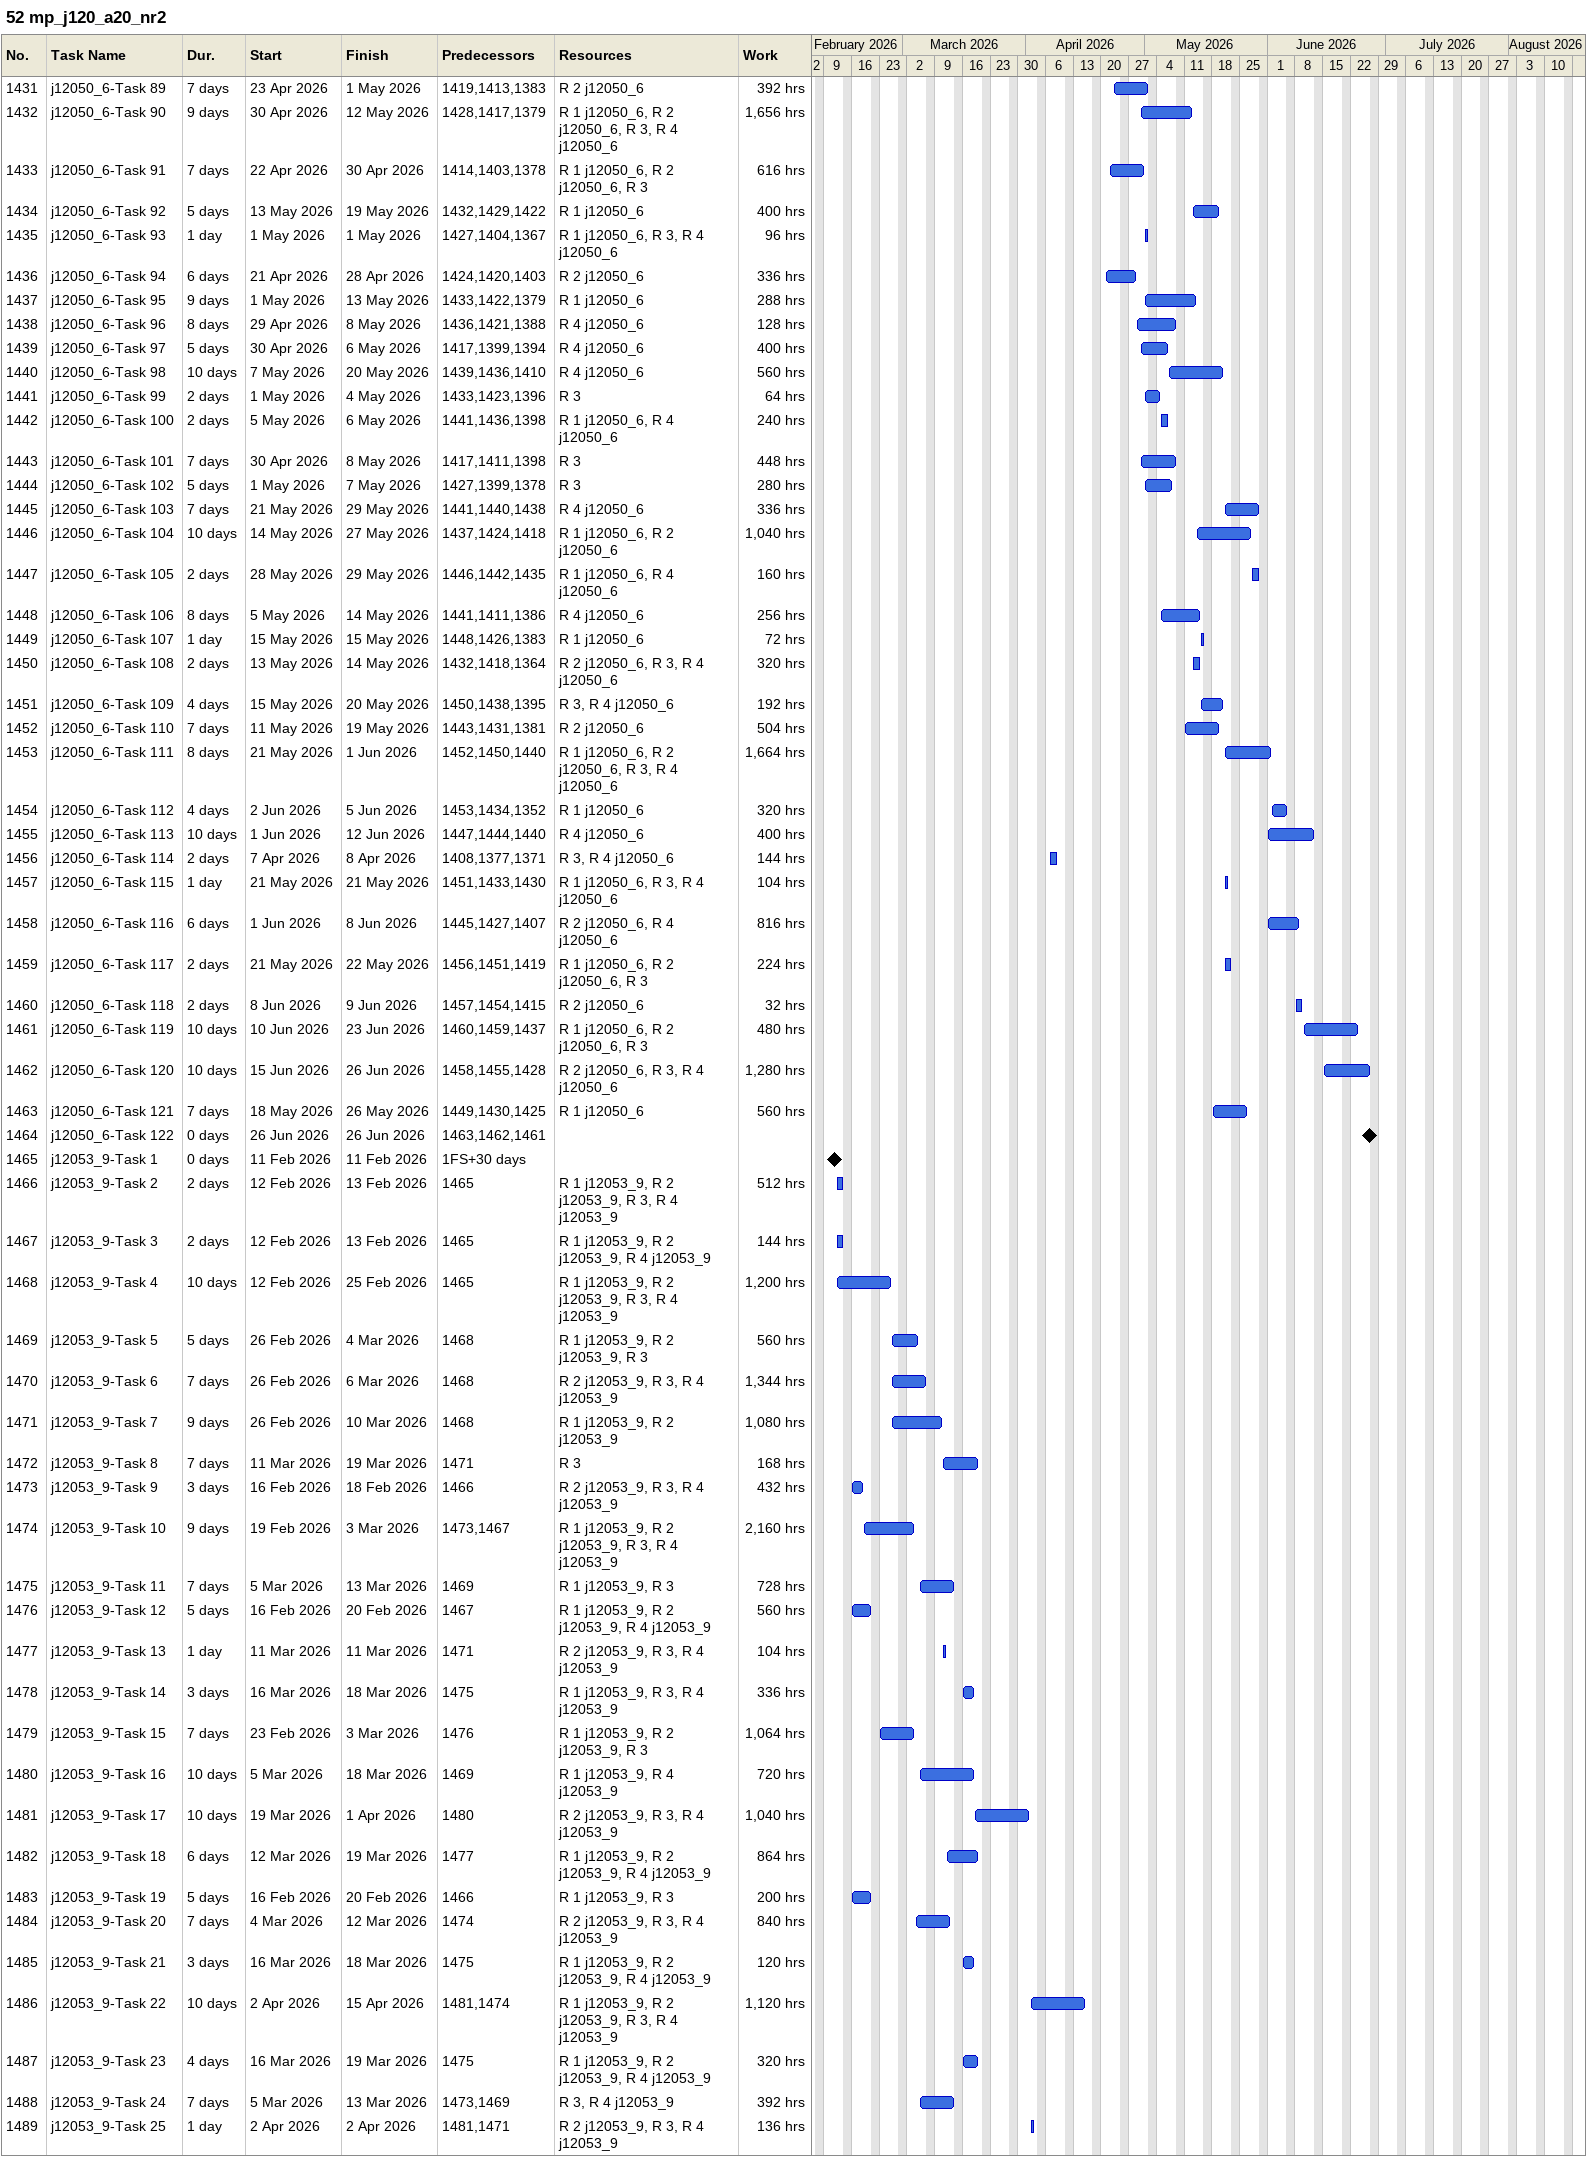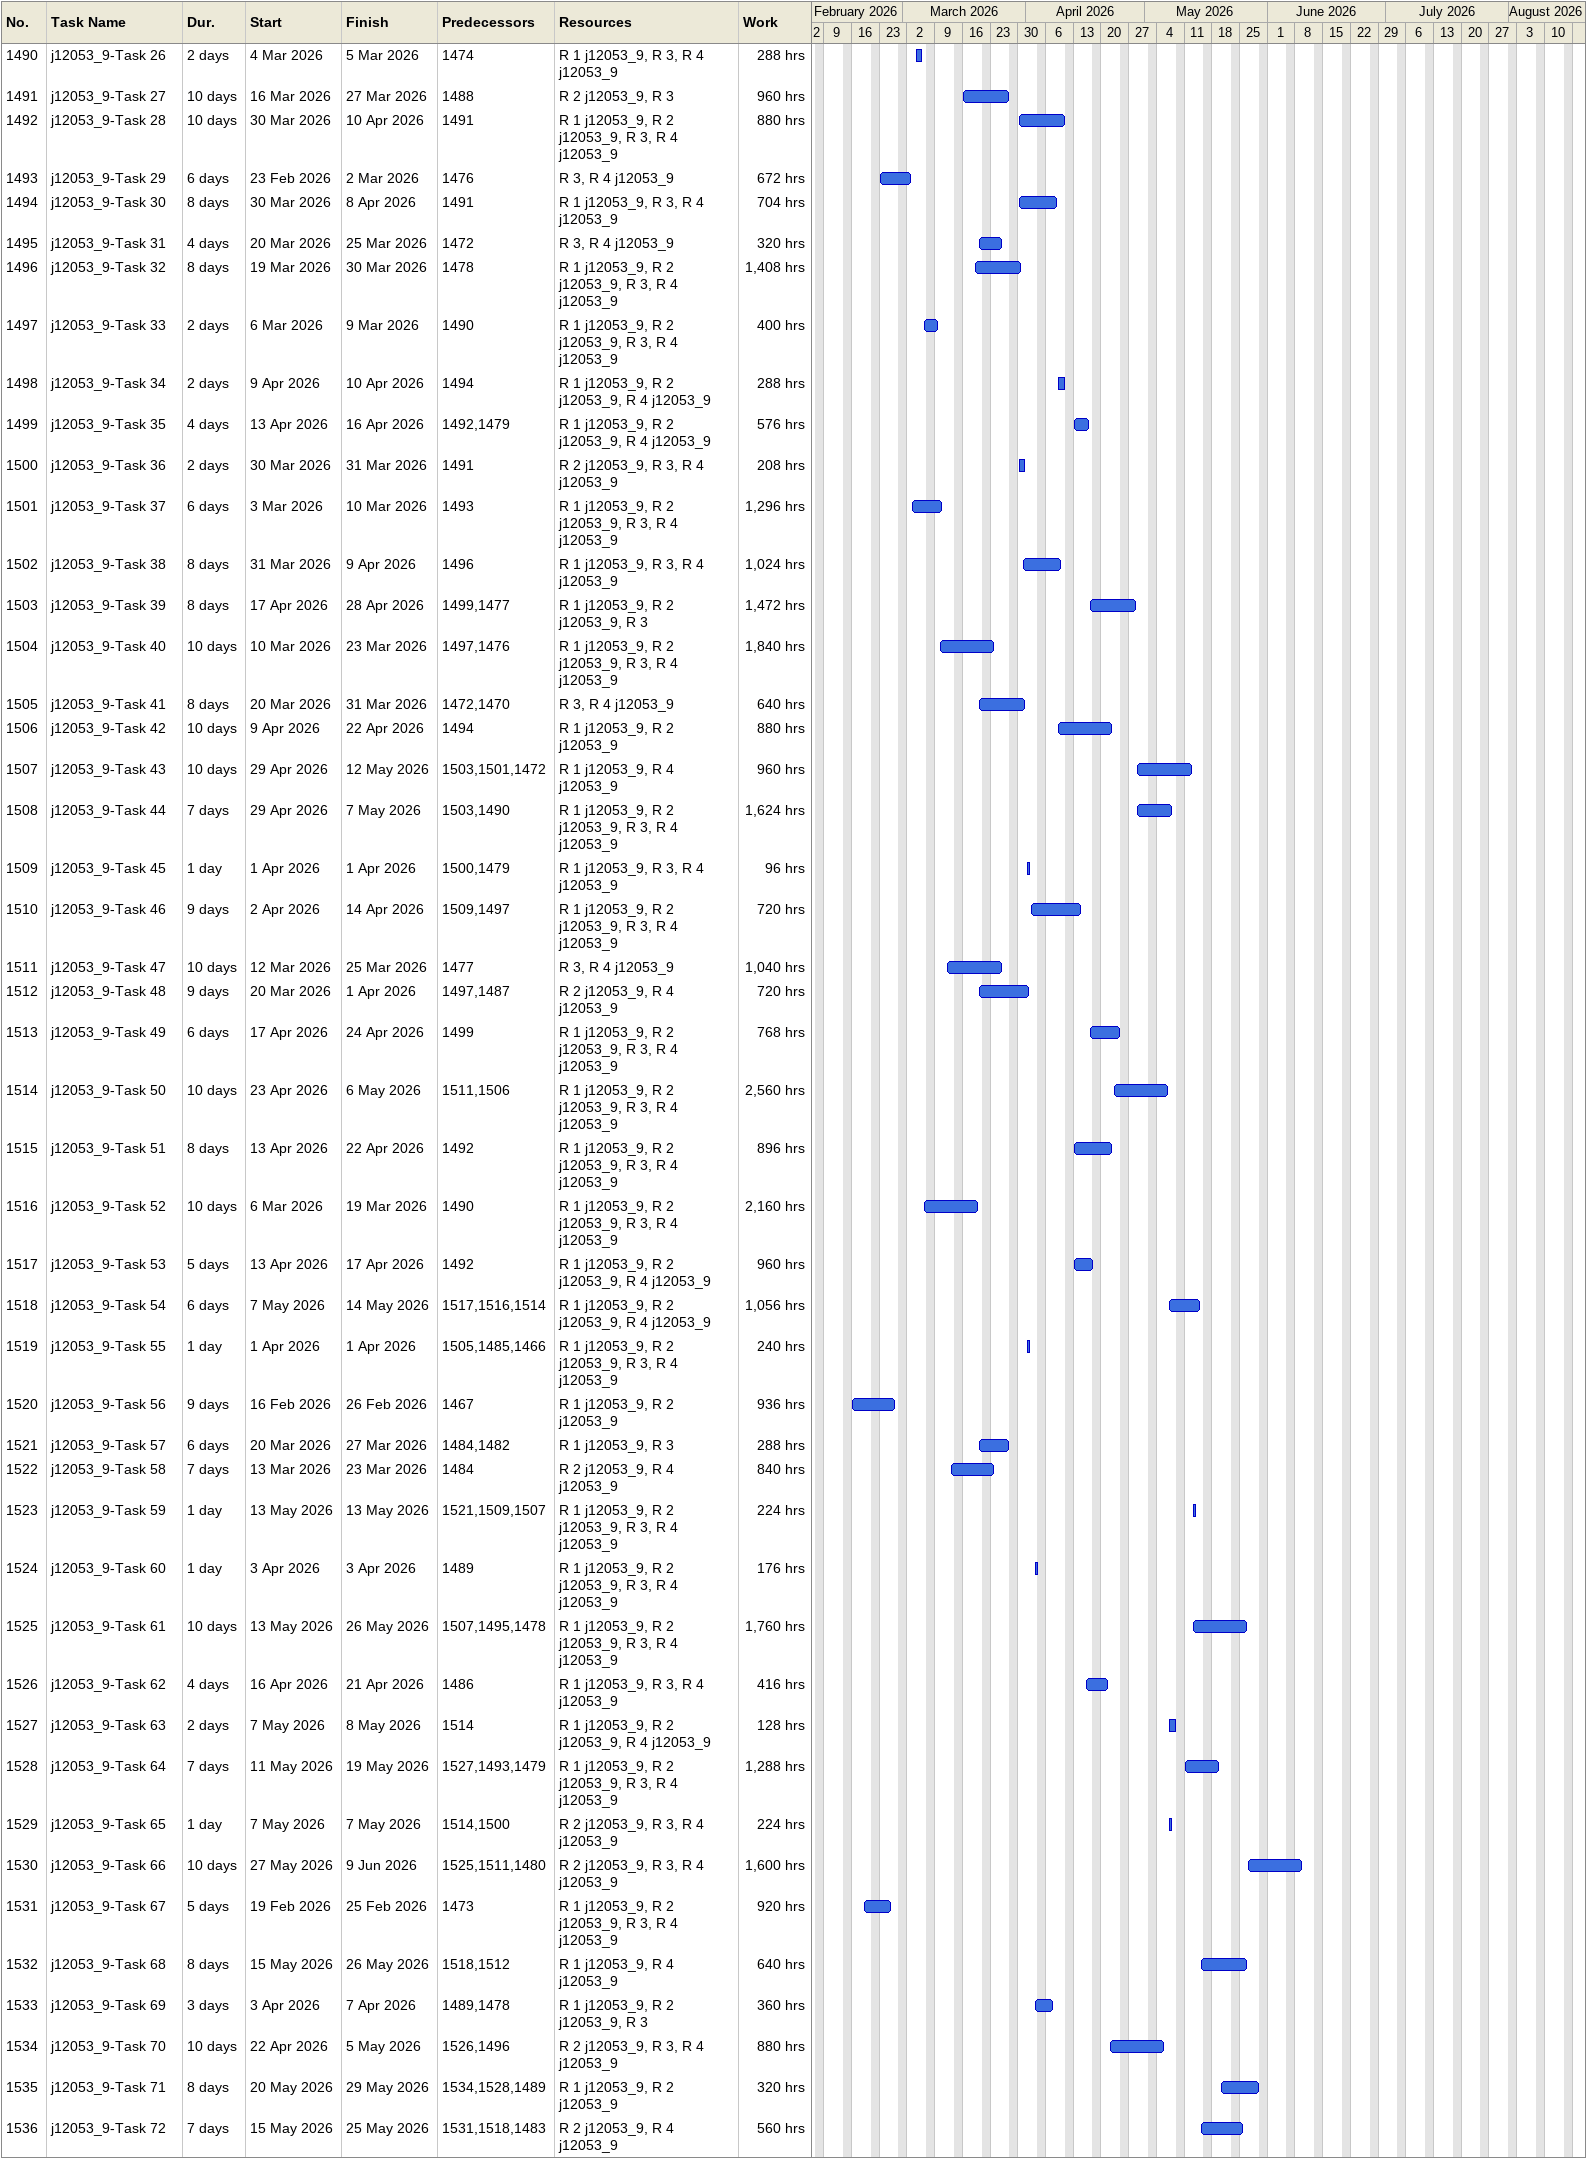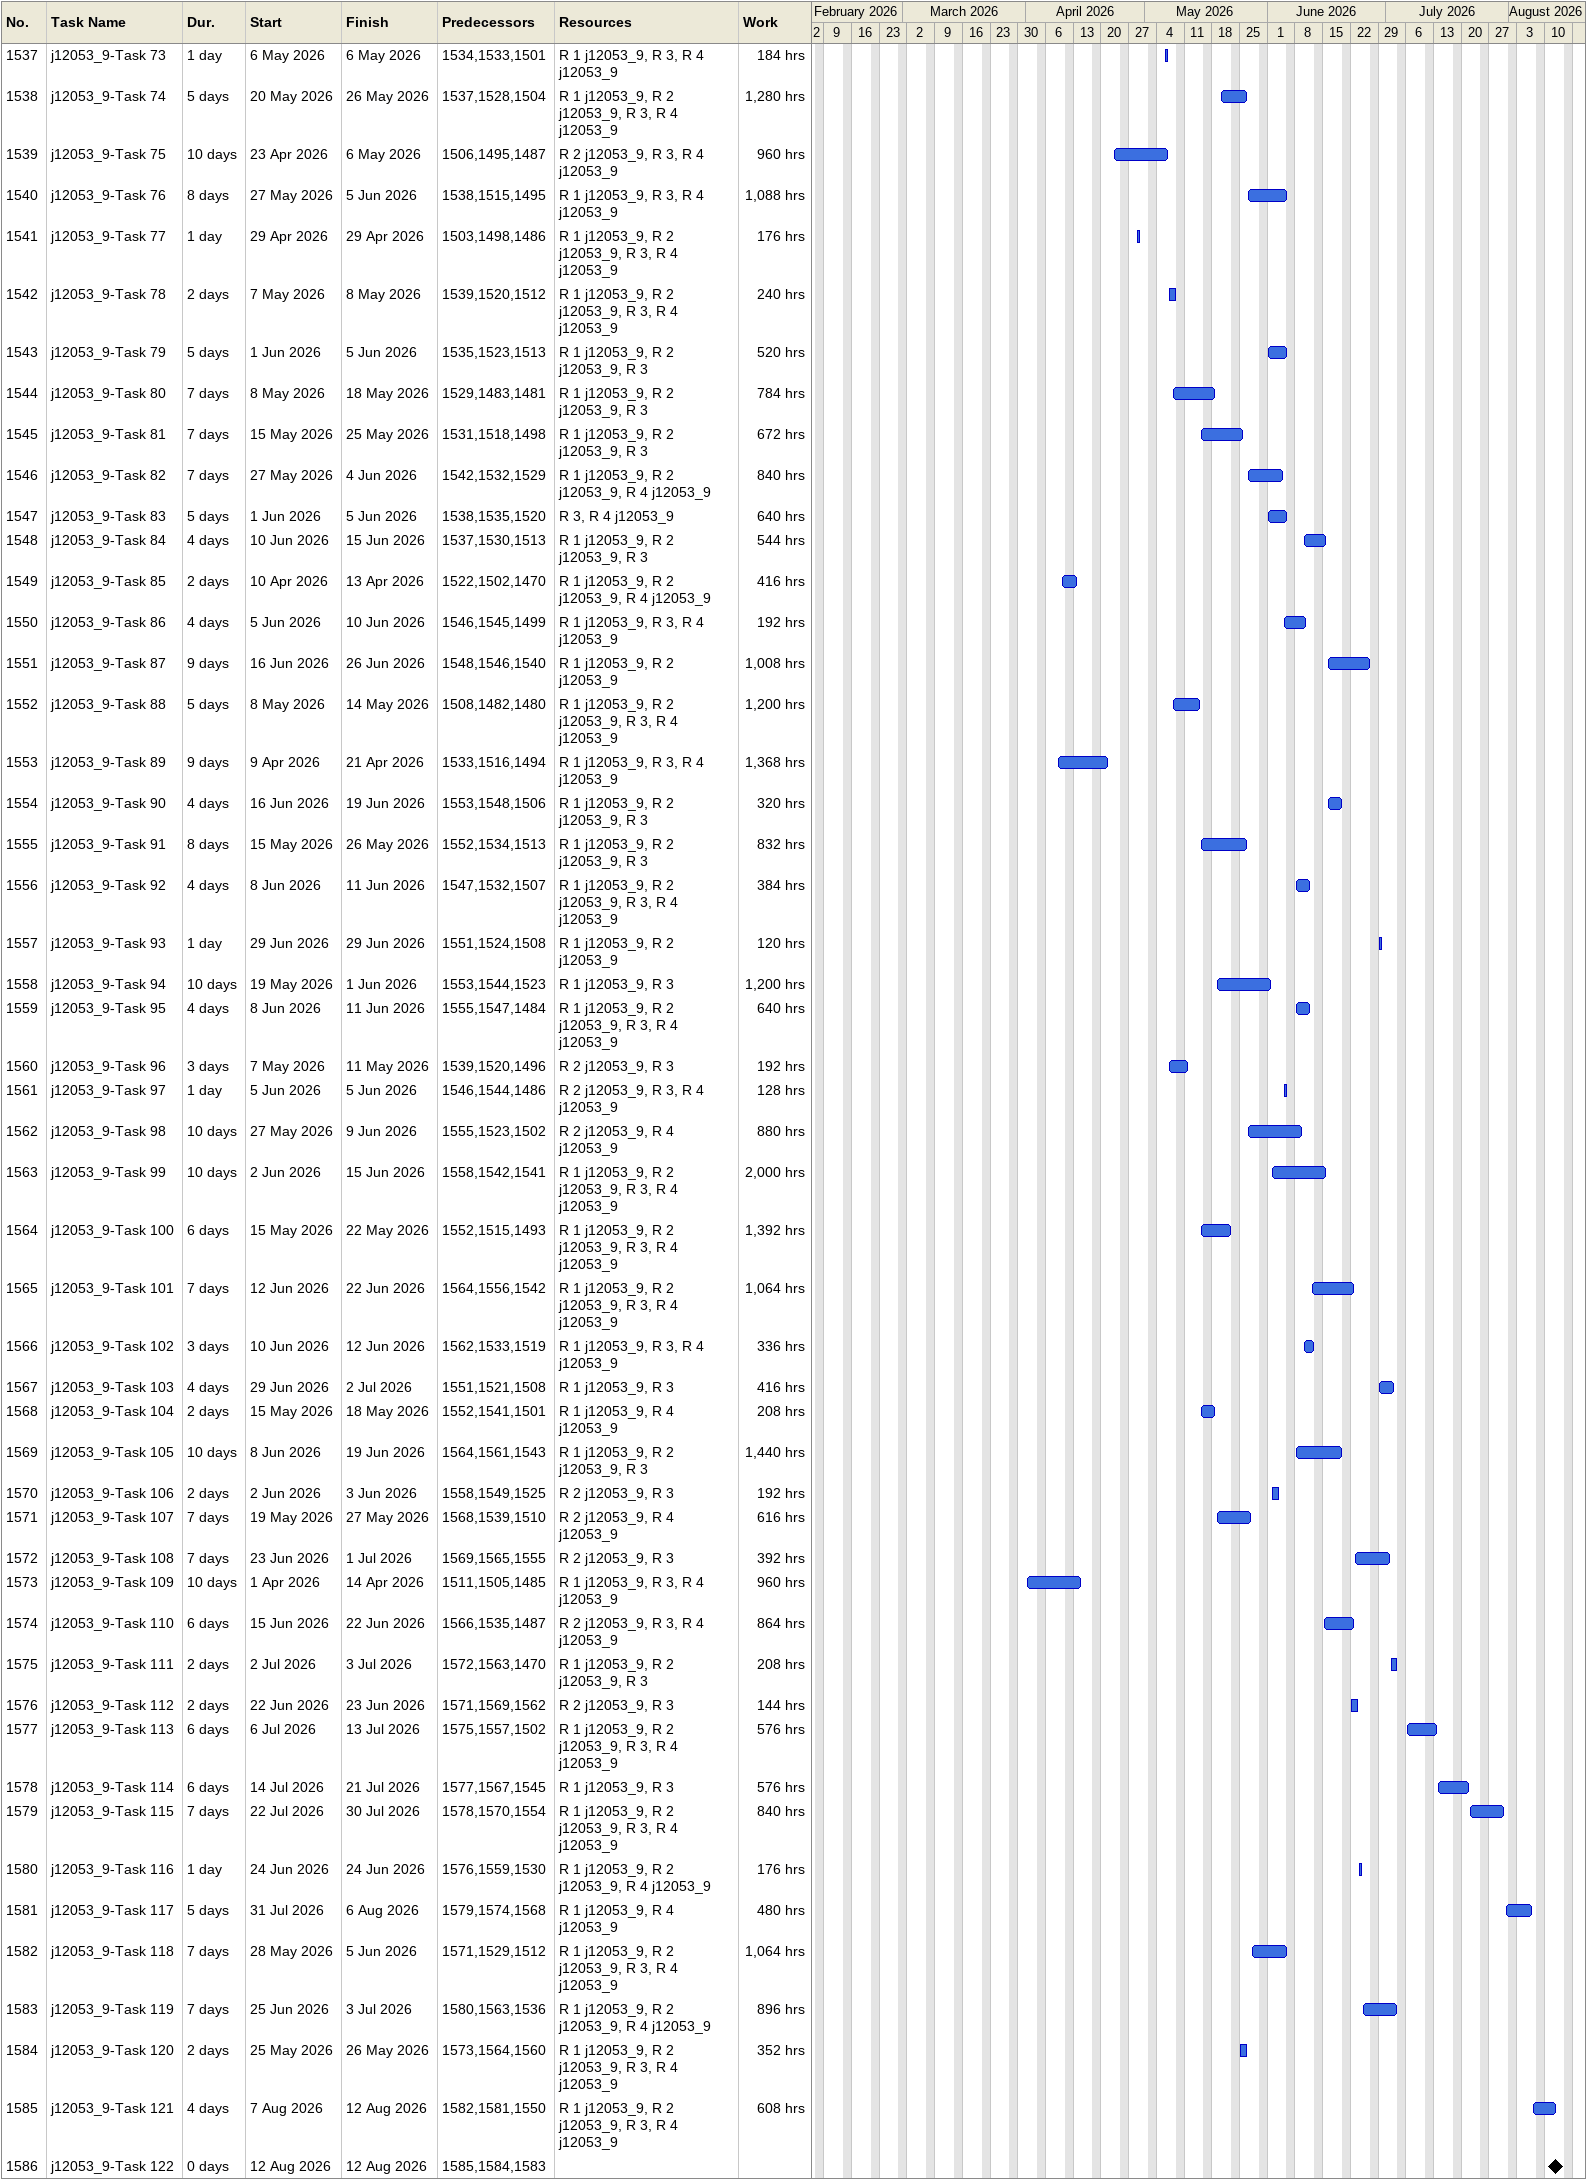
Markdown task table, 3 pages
52 mp_j120_a20_nr2

| ID | Task | Duration | Start | Finish | Predecessors | Resources | Work (h) |
|---|---|---|---|---|---|---|---|
| 1431 | j12050_6-Task 89 | 7d | 2026-04-23 | 2026-05-01 | 1419, 1413, 1383 | R 2 j12050_6 | 392 |
| 1432 | j12050_6-Task 90 | 9d | 2026-04-30 | 2026-05-12 | 1428, 1417, 1379 | R 1 j12050_6, R 2 j12050_6, R 3, R 4 j12050_6 | 1656 |
| 1433 | j12050_6-Task 91 | 7d | 2026-04-22 | 2026-04-30 | 1414, 1403, 1378 | R 1 j12050_6, R 2 j12050_6, R 3 | 616 |
| 1434 | j12050_6-Task 92 | 5d | 2026-05-13 | 2026-05-19 | 1432, 1429, 1422 | R 1 j12050_6 | 400 |
| 1435 | j12050_6-Task 93 | 1d | 2026-05-01 | 2026-05-01 | 1427, 1404, 1367 | R 1 j12050_6, R 3, R 4 j12050_6 | 96 |
| 1436 | j12050_6-Task 94 | 6d | 2026-04-21 | 2026-04-28 | 1424, 1420, 1403 | R 2 j12050_6 | 336 |
| 1437 | j12050_6-Task 95 | 9d | 2026-05-01 | 2026-05-13 | 1433, 1422, 1379 | R 1 j12050_6 | 288 |
| 1438 | j12050_6-Task 96 | 8d | 2026-04-29 | 2026-05-08 | 1436, 1421, 1388 | R 4 j12050_6 | 128 |
| 1439 | j12050_6-Task 97 | 5d | 2026-04-30 | 2026-05-06 | 1417, 1399, 1394 | R 4 j12050_6 | 400 |
| 1440 | j12050_6-Task 98 | 10d | 2026-05-07 | 2026-05-20 | 1439, 1436, 1410 | R 4 j12050_6 | 560 |
| 1441 | j12050_6-Task 99 | 2d | 2026-05-01 | 2026-05-04 | 1433, 1423, 1396 | R 3 | 64 |
| 1442 | j12050_6-Task 100 | 2d | 2026-05-05 | 2026-05-06 | 1441, 1436, 1398 | R 1 j12050_6, R 4 j12050_6 | 240 |
| 1443 | j12050_6-Task 101 | 7d | 2026-04-30 | 2026-05-08 | 1417, 1411, 1398 | R 3 | 448 |
| 1444 | j12050_6-Task 102 | 5d | 2026-05-01 | 2026-05-07 | 1427, 1399, 1378 | R 3 | 280 |
| 1445 | j12050_6-Task 103 | 7d | 2026-05-21 | 2026-05-29 | 1441, 1440, 1438 | R 4 j12050_6 | 336 |
| 1446 | j12050_6-Task 104 | 10d | 2026-05-14 | 2026-05-27 | 1437, 1424, 1418 | R 1 j12050_6, R 2 j12050_6 | 1040 |
| 1447 | j12050_6-Task 105 | 2d | 2026-05-28 | 2026-05-29 | 1446, 1442, 1435 | R 1 j12050_6, R 4 j12050_6 | 160 |
| 1448 | j12050_6-Task 106 | 8d | 2026-05-05 | 2026-05-14 | 1441, 1411, 1386 | R 4 j12050_6 | 256 |
| 1449 | j12050_6-Task 107 | 1d | 2026-05-15 | 2026-05-15 | 1448, 1426, 1383 | R 1 j12050_6 | 72 |
| 1450 | j12050_6-Task 108 | 2d | 2026-05-13 | 2026-05-14 | 1432, 1418, 1364 | R 2 j12050_6, R 3, R 4 j12050_6 | 320 |
| 1451 | j12050_6-Task 109 | 4d | 2026-05-15 | 2026-05-20 | 1450, 1438, 1395 | R 3, R 4 j12050_6 | 192 |
| 1452 | j12050_6-Task 110 | 7d | 2026-05-11 | 2026-05-19 | 1443, 1431, 1381 | R 2 j12050_6 | 504 |
| 1453 | j12050_6-Task 111 | 8d | 2026-05-21 | 2026-06-01 | 1452, 1450, 1440 | R 1 j12050_6, R 2 j12050_6, R 3, R 4 j12050_6 | 1664 |
| 1454 | j12050_6-Task 112 | 4d | 2026-06-02 | 2026-06-05 | 1453, 1434, 1352 | R 1 j12050_6 | 320 |
| 1455 | j12050_6-Task 113 | 10d | 2026-06-01 | 2026-06-12 | 1447, 1444, 1440 | R 4 j12050_6 | 400 |
| 1456 | j12050_6-Task 114 | 2d | 2026-04-07 | 2026-04-08 | 1408, 1377, 1371 | R 3, R 4 j12050_6 | 144 |
| 1457 | j12050_6-Task 115 | 1d | 2026-05-21 | 2026-05-21 | 1451, 1433, 1430 | R 1 j12050_6, R 3, R 4 j12050_6 | 104 |
| 1458 | j12050_6-Task 116 | 6d | 2026-06-01 | 2026-06-08 | 1445, 1427, 1407 | R 2 j12050_6, R 4 j12050_6 | 816 |
| 1459 | j12050_6-Task 117 | 2d | 2026-05-21 | 2026-05-22 | 1456, 1451, 1419 | R 1 j12050_6, R 2 j12050_6, R 3 | 224 |
| 1460 | j12050_6-Task 118 | 2d | 2026-06-08 | 2026-06-09 | 1457, 1454, 1415 | R 2 j12050_6 | 32 |
| 1461 | j12050_6-Task 119 | 10d | 2026-06-10 | 2026-06-23 | 1460, 1459, 1437 | R 1 j12050_6, R 2 j12050_6, R 3 | 480 |
| 1462 | j12050_6-Task 120 | 10d | 2026-06-15 | 2026-06-26 | 1458, 1455, 1428 | R 2 j12050_6, R 3, R 4 j12050_6 | 1280 |
| 1463 | j12050_6-Task 121 | 7d | 2026-05-18 | 2026-05-26 | 1449, 1430, 1425 | R 1 j12050_6 | 560 |
| 1464 | j12050_6-Task 122 | 0d | 2026-06-26 | 2026-06-26 | 1463, 1462, 1461 |  |  |
| 1465 | j12053_9-Task 1 | 0d | 2026-02-11 | 2026-02-11 | 1FS+30d |  |  |
| 1466 | j12053_9-Task 2 | 2d | 2026-02-12 | 2026-02-13 | 1465 | R 1 j12053_9, R 2 j12053_9, R 3, R 4 j12053_9 | 512 |
| 1467 | j12053_9-Task 3 | 2d | 2026-02-12 | 2026-02-13 | 1465 | R 1 j12053_9, R 2 j12053_9, R 4 j12053_9 | 144 |
| 1468 | j12053_9-Task 4 | 10d | 2026-02-12 | 2026-02-25 | 1465 | R 1 j12053_9, R 2 j12053_9, R 3, R 4 j12053_9 | 1200 |
| 1469 | j12053_9-Task 5 | 5d | 2026-02-26 | 2026-03-04 | 1468 | R 1 j12053_9, R 2 j12053_9, R 3 | 560 |
| 1470 | j12053_9-Task 6 | 7d | 2026-02-26 | 2026-03-06 | 1468 | R 2 j12053_9, R 3, R 4 j12053_9 | 1344 |
| 1471 | j12053_9-Task 7 | 9d | 2026-02-26 | 2026-03-10 | 1468 | R 1 j12053_9, R 2 j12053_9 | 1080 |
| 1472 | j12053_9-Task 8 | 7d | 2026-03-11 | 2026-03-19 | 1471 | R 3 | 168 |
| 1473 | j12053_9-Task 9 | 3d | 2026-02-16 | 2026-02-18 | 1466 | R 2 j12053_9, R 3, R 4 j12053_9 | 432 |
| 1474 | j12053_9-Task 10 | 9d | 2026-02-19 | 2026-03-03 | 1473, 1467 | R 1 j12053_9, R 2 j12053_9, R 3, R 4 j12053_9 | 2160 |
| 1475 | j12053_9-Task 11 | 7d | 2026-03-05 | 2026-03-13 | 1469 | R 1 j12053_9, R 3 | 728 |
| 1476 | j12053_9-Task 12 | 5d | 2026-02-16 | 2026-02-20 | 1467 | R 1 j12053_9, R 2 j12053_9, R 4 j12053_9 | 560 |
| 1477 | j12053_9-Task 13 | 1d | 2026-03-11 | 2026-03-11 | 1471 | R 2 j12053_9, R 3, R 4 j12053_9 | 104 |
| 1478 | j12053_9-Task 14 | 3d | 2026-03-16 | 2026-03-18 | 1475 | R 1 j12053_9, R 3, R 4 j12053_9 | 336 |
| 1479 | j12053_9-Task 15 | 7d | 2026-02-23 | 2026-03-03 | 1476 | R 1 j12053_9, R 2 j12053_9, R 3 | 1064 |
| 1480 | j12053_9-Task 16 | 10d | 2026-03-05 | 2026-03-18 | 1469 | R 1 j12053_9, R 4 j12053_9 | 720 |
| 1481 | j12053_9-Task 17 | 10d | 2026-03-19 | 2026-04-01 | 1480 | R 2 j12053_9, R 3, R 4 j12053_9 | 1040 |
| 1482 | j12053_9-Task 18 | 6d | 2026-03-12 | 2026-03-19 | 1477 | R 1 j12053_9, R 2 j12053_9, R 4 j12053_9 | 864 |
| 1483 | j12053_9-Task 19 | 5d | 2026-02-16 | 2026-02-20 | 1466 | R 1 j12053_9, R 3 | 200 |
| 1484 | j12053_9-Task 20 | 7d | 2026-03-04 | 2026-03-12 | 1474 | R 2 j12053_9, R 3, R 4 j12053_9 | 840 |
| 1485 | j12053_9-Task 21 | 3d | 2026-03-16 | 2026-03-18 | 1475 | R 1 j12053_9, R 2 j12053_9, R 4 j12053_9 | 120 |
| 1486 | j12053_9-Task 22 | 10d | 2026-04-02 | 2026-04-15 | 1481, 1474 | R 1 j12053_9, R 2 j12053_9, R 3, R 4 j12053_9 | 1120 |
| 1487 | j12053_9-Task 23 | 4d | 2026-03-16 | 2026-03-19 | 1475 | R 1 j12053_9, R 2 j12053_9, R 4 j12053_9 | 320 |
| 1488 | j12053_9-Task 24 | 7d | 2026-03-05 | 2026-03-13 | 1473, 1469 | R 3, R 4 j12053_9 | 392 |
| 1489 | j12053_9-Task 25 | 1d | 2026-04-02 | 2026-04-02 | 1481, 1471 | R 2 j12053_9, R 3, R 4 j12053_9 | 136 |
| 1490 | j12053_9-Task 26 | 2d | 2026-03-04 | 2026-03-05 | 1474 | R 1 j12053_9, R 3, R 4 j12053_9 | 288 |
| 1491 | j12053_9-Task 27 | 10d | 2026-03-16 | 2026-03-27 | 1488 | R 2 j12053_9, R 3 | 960 |
| 1492 | j12053_9-Task 28 | 10d | 2026-03-30 | 2026-04-10 | 1491 | R 1 j12053_9, R 2 j12053_9, R 3, R 4 j12053_9 | 880 |
| 1493 | j12053_9-Task 29 | 6d | 2026-02-23 | 2026-03-02 | 1476 | R 3, R 4 j12053_9 | 672 |
| 1494 | j12053_9-Task 30 | 8d | 2026-03-30 | 2026-04-08 | 1491 | R 1 j12053_9, R 3, R 4 j12053_9 | 704 |
| 1495 | j12053_9-Task 31 | 4d | 2026-03-20 | 2026-03-25 | 1472 | R 3, R 4 j12053_9 | 320 |
| 1496 | j12053_9-Task 32 | 8d | 2026-03-19 | 2026-03-30 | 1478 | R 1 j12053_9, R 2 j12053_9, R 3, R 4 j12053_9 | 1408 |
| 1497 | j12053_9-Task 33 | 2d | 2026-03-06 | 2026-03-09 | 1490 | R 1 j12053_9, R 2 j12053_9, R 3, R 4 j12053_9 | 400 |
| 1498 | j12053_9-Task 34 | 2d | 2026-04-09 | 2026-04-10 | 1494 | R 1 j12053_9, R 2 j12053_9, R 4 j12053_9 | 288 |
| 1499 | j12053_9-Task 35 | 4d | 2026-04-13 | 2026-04-16 | 1492, 1479 | R 1 j12053_9, R 2 j12053_9, R 4 j12053_9 | 576 |
| 1500 | j12053_9-Task 36 | 2d | 2026-03-30 | 2026-03-31 | 1491 | R 2 j12053_9, R 3, R 4 j12053_9 | 208 |
| 1501 | j12053_9-Task 37 | 6d | 2026-03-03 | 2026-03-10 | 1493 | R 1 j12053_9, R 2 j12053_9, R 3, R 4 j12053_9 | 1296 |
| 1502 | j12053_9-Task 38 | 8d | 2026-03-31 | 2026-04-09 | 1496 | R 1 j12053_9, R 3, R 4 j12053_9 | 1024 |
| 1503 | j12053_9-Task 39 | 8d | 2026-04-17 | 2026-04-28 | 1499, 1477 | R 1 j12053_9, R 2 j12053_9, R 3 | 1472 |
| 1504 | j12053_9-Task 40 | 10d | 2026-03-10 | 2026-03-23 | 1497, 1476 | R 1 j12053_9, R 2 j12053_9, R 3, R 4 j12053_9 | 1840 |
| 1505 | j12053_9-Task 41 | 8d | 2026-03-20 | 2026-03-31 | 1472, 1470 | R 3, R 4 j12053_9 | 640 |
| 1506 | j12053_9-Task 42 | 10d | 2026-04-09 | 2026-04-22 | 1494 | R 1 j12053_9, R 2 j12053_9 | 880 |
| 1507 | j12053_9-Task 43 | 10d | 2026-04-29 | 2026-05-12 | 1503, 1501, 1472 | R 1 j12053_9, R 4 j12053_9 | 960 |
| 1508 | j12053_9-Task 44 | 7d | 2026-04-29 | 2026-05-07 | 1503, 1490 | R 1 j12053_9, R 2 j12053_9, R 3, R 4 j12053_9 | 1624 |
| 1509 | j12053_9-Task 45 | 1d | 2026-04-01 | 2026-04-01 | 1500, 1479 | R 1 j12053_9, R 3, R 4 j12053_9 | 96 |
| 1510 | j12053_9-Task 46 | 9d | 2026-04-02 | 2026-04-14 | 1509, 1497 | R 1 j12053_9, R 2 j12053_9, R 3, R 4 j12053_9 | 720 |
| 1511 | j12053_9-Task 47 | 10d | 2026-03-12 | 2026-03-25 | 1477 | R 3, R 4 j12053_9 | 1040 |
| 1512 | j12053_9-Task 48 | 9d | 2026-03-20 | 2026-04-01 | 1497, 1487 | R 2 j12053_9, R 4 j12053_9 | 720 |
| 1513 | j12053_9-Task 49 | 6d | 2026-04-17 | 2026-04-24 | 1499 | R 1 j12053_9, R 2 j12053_9, R 3, R 4 j12053_9 | 768 |
| 1514 | j12053_9-Task 50 | 10d | 2026-04-23 | 2026-05-06 | 1511, 1506 | R 1 j12053_9, R 2 j12053_9, R 3, R 4 j12053_9 | 2560 |
| 1515 | j12053_9-Task 51 | 8d | 2026-04-13 | 2026-04-22 | 1492 | R 1 j12053_9, R 2 j12053_9, R 3, R 4 j12053_9 | 896 |
| 1516 | j12053_9-Task 52 | 10d | 2026-03-06 | 2026-03-19 | 1490 | R 1 j12053_9, R 2 j12053_9, R 3, R 4 j12053_9 | 2160 |
| 1517 | j12053_9-Task 53 | 5d | 2026-04-13 | 2026-04-17 | 1492 | R 1 j12053_9, R 2 j12053_9, R 4 j12053_9 | 960 |
| 1518 | j12053_9-Task 54 | 6d | 2026-05-07 | 2026-05-14 | 1517, 1516, 1514 | R 1 j12053_9, R 2 j12053_9, R 4 j12053_9 | 1056 |
| 1519 | j12053_9-Task 55 | 1d | 2026-04-01 | 2026-04-01 | 1505, 1485, 1466 | R 1 j12053_9, R 2 j12053_9, R 3, R 4 j12053_9 | 240 |
| 1520 | j12053_9-Task 56 | 9d | 2026-02-16 | 2026-02-26 | 1467 | R 1 j12053_9, R 2 j12053_9 | 936 |
| 1521 | j12053_9-Task 57 | 6d | 2026-03-20 | 2026-03-27 | 1484, 1482 | R 1 j12053_9, R 3 | 288 |
| 1522 | j12053_9-Task 58 | 7d | 2026-03-13 | 2026-03-23 | 1484 | R 2 j12053_9, R 4 j12053_9 | 840 |
| 1523 | j12053_9-Task 59 | 1d | 2026-05-13 | 2026-05-13 | 1521, 1509, 1507 | R 1 j12053_9, R 2 j12053_9, R 3, R 4 j12053_9 | 224 |
| 1524 | j12053_9-Task 60 | 1d | 2026-04-03 | 2026-04-03 | 1489 | R 1 j12053_9, R 2 j12053_9, R 3, R 4 j12053_9 | 176 |
| 1525 | j12053_9-Task 61 | 10d | 2026-05-13 | 2026-05-26 | 1507, 1495, 1478 | R 1 j12053_9, R 2 j12053_9, R 3, R 4 j12053_9 | 1760 |
| 1526 | j12053_9-Task 62 | 4d | 2026-04-16 | 2026-04-21 | 1486 | R 1 j12053_9, R 3, R 4 j12053_9 | 416 |
| 1527 | j12053_9-Task 63 | 2d | 2026-05-07 | 2026-05-08 | 1514 | R 1 j12053_9, R 2 j12053_9, R 4 j12053_9 | 128 |
| 1528 | j12053_9-Task 64 | 7d | 2026-05-11 | 2026-05-19 | 1527, 1493, 1479 | R 1 j12053_9, R 2 j12053_9, R 3, R 4 j12053_9 | 1288 |
| 1529 | j12053_9-Task 65 | 1d | 2026-05-07 | 2026-05-07 | 1514, 1500 | R 2 j12053_9, R 3, R 4 j12053_9 | 224 |
| 1530 | j12053_9-Task 66 | 10d | 2026-05-27 | 2026-06-09 | 1525, 1511, 1480 | R 2 j12053_9, R 3, R 4 j12053_9 | 1600 |
| 1531 | j12053_9-Task 67 | 5d | 2026-02-19 | 2026-02-25 | 1473 | R 1 j12053_9, R 2 j12053_9, R 3, R 4 j12053_9 | 920 |
| 1532 | j12053_9-Task 68 | 8d | 2026-05-15 | 2026-05-26 | 1518, 1512 | R 1 j12053_9, R 4 j12053_9 | 640 |
| 1533 | j12053_9-Task 69 | 3d | 2026-04-03 | 2026-04-07 | 1489, 1478 | R 1 j12053_9, R 2 j12053_9, R 3 | 360 |
| 1534 | j12053_9-Task 70 | 10d | 2026-04-22 | 2026-05-05 | 1526, 1496 | R 2 j12053_9, R 3, R 4 j12053_9 | 880 |
| 1535 | j12053_9-Task 71 | 8d | 2026-05-20 | 2026-05-29 | 1534, 1528, 1489 | R 1 j12053_9, R 2 j12053_9 | 320 |
| 1536 | j12053_9-Task 72 | 7d | 2026-05-15 | 2026-05-25 | 1531, 1518, 1483 | R 2 j12053_9, R 4 j12053_9 | 560 |
| 1537 | j12053_9-Task 73 | 1d | 2026-05-06 | 2026-05-06 | 1534, 1533, 1501 | R 1 j12053_9, R 3, R 4 j12053_9 | 184 |
| 1538 | j12053_9-Task 74 | 5d | 2026-05-20 | 2026-05-26 | 1537, 1528, 1504 | R 1 j12053_9, R 2 j12053_9, R 3, R 4 j12053_9 | 1280 |
| 1539 | j12053_9-Task 75 | 10d | 2026-04-23 | 2026-05-06 | 1506, 1495, 1487 | R 2 j12053_9, R 3, R 4 j12053_9 | 960 |
| 1540 | j12053_9-Task 76 | 8d | 2026-05-27 | 2026-06-05 | 1538, 1515, 1495 | R 1 j12053_9, R 3, R 4 j12053_9 | 1088 |
| 1541 | j12053_9-Task 77 | 1d | 2026-04-29 | 2026-04-29 | 1503, 1498, 1486 | R 1 j12053_9, R 2 j12053_9, R 3, R 4 j12053_9 | 176 |
| 1542 | j12053_9-Task 78 | 2d | 2026-05-07 | 2026-05-08 | 1539, 1520, 1512 | R 1 j12053_9, R 2 j12053_9, R 3, R 4 j12053_9 | 240 |
| 1543 | j12053_9-Task 79 | 5d | 2026-06-01 | 2026-06-05 | 1535, 1523, 1513 | R 1 j12053_9, R 2 j12053_9, R 3 | 520 |
| 1544 | j12053_9-Task 80 | 7d | 2026-05-08 | 2026-05-18 | 1529, 1483, 1481 | R 1 j12053_9, R 2 j12053_9, R 3 | 784 |
| 1545 | j12053_9-Task 81 | 7d | 2026-05-15 | 2026-05-25 | 1531, 1518, 1498 | R 1 j12053_9, R 2 j12053_9, R 3 | 672 |
| 1546 | j12053_9-Task 82 | 7d | 2026-05-27 | 2026-06-04 | 1542, 1532, 1529 | R 1 j12053_9, R 2 j12053_9, R 4 j12053_9 | 840 |
| 1547 | j12053_9-Task 83 | 5d | 2026-06-01 | 2026-06-05 | 1538, 1535, 1520 | R 3, R 4 j12053_9 | 640 |
| 1548 | j12053_9-Task 84 | 4d | 2026-06-10 | 2026-06-15 | 1537, 1530, 1513 | R 1 j12053_9, R 2 j12053_9, R 3 | 544 |
| 1549 | j12053_9-Task 85 | 2d | 2026-04-10 | 2026-04-13 | 1522, 1502, 1470 | R 1 j12053_9, R 2 j12053_9, R 4 j12053_9 | 416 |
| 1550 | j12053_9-Task 86 | 4d | 2026-06-05 | 2026-06-10 | 1546, 1545, 1499 | R 1 j12053_9, R 3, R 4 j12053_9 | 192 |
| 1551 | j12053_9-Task 87 | 9d | 2026-06-16 | 2026-06-26 | 1548, 1546, 1540 | R 1 j12053_9, R 2 j12053_9 | 1008 |
| 1552 | j12053_9-Task 88 | 5d | 2026-05-08 | 2026-05-14 | 1508, 1482, 1480 | R 1 j12053_9, R 2 j12053_9, R 3, R 4 j12053_9 | 1200 |
| 1553 | j12053_9-Task 89 | 9d | 2026-04-09 | 2026-04-21 | 1533, 1516, 1494 | R 1 j12053_9, R 3, R 4 j12053_9 | 1368 |
| 1554 | j12053_9-Task 90 | 4d | 2026-06-16 | 2026-06-19 | 1553, 1548, 1506 | R 1 j12053_9, R 2 j12053_9, R 3 | 320 |
| 1555 | j12053_9-Task 91 | 8d | 2026-05-15 | 2026-05-26 | 1552, 1534, 1513 | R 1 j12053_9, R 2 j12053_9, R 3 | 832 |
| 1556 | j12053_9-Task 92 | 4d | 2026-06-08 | 2026-06-11 | 1547, 1532, 1507 | R 1 j12053_9, R 2 j12053_9, R 3, R 4 j12053_9 | 384 |
| 1557 | j12053_9-Task 93 | 1d | 2026-06-29 | 2026-06-29 | 1551, 1524, 1508 | R 1 j12053_9, R 2 j12053_9 | 120 |
| 1558 | j12053_9-Task 94 | 10d | 2026-05-19 | 2026-06-01 | 1553, 1544, 1523 | R 1 j12053_9, R 3 | 1200 |
| 1559 | j12053_9-Task 95 | 4d | 2026-06-08 | 2026-06-11 | 1555, 1547, 1484 | R 1 j12053_9, R 2 j12053_9, R 3, R 4 j12053_9 | 640 |
| 1560 | j12053_9-Task 96 | 3d | 2026-05-07 | 2026-05-11 | 1539, 1520, 1496 | R 2 j12053_9, R 3 | 192 |
| 1561 | j12053_9-Task 97 | 1d | 2026-06-05 | 2026-06-05 | 1546, 1544, 1486 | R 2 j12053_9, R 3, R 4 j12053_9 | 128 |
| 1562 | j12053_9-Task 98 | 10d | 2026-05-27 | 2026-06-09 | 1555, 1523, 1502 | R 2 j12053_9, R 4 j12053_9 | 880 |
| 1563 | j12053_9-Task 99 | 10d | 2026-06-02 | 2026-06-15 | 1558, 1542, 1541 | R 1 j12053_9, R 2 j12053_9, R 3, R 4 j12053_9 | 2000 |
| 1564 | j12053_9-Task 100 | 6d | 2026-05-15 | 2026-05-22 | 1552, 1515, 1493 | R 1 j12053_9, R 2 j12053_9, R 3, R 4 j12053_9 | 1392 |
| 1565 | j12053_9-Task 101 | 7d | 2026-06-12 | 2026-06-22 | 1564, 1556, 1542 | R 1 j12053_9, R 2 j12053_9, R 3, R 4 j12053_9 | 1064 |
| 1566 | j12053_9-Task 102 | 3d | 2026-06-10 | 2026-06-12 | 1562, 1533, 1519 | R 1 j12053_9, R 3, R 4 j12053_9 | 336 |
| 1567 | j12053_9-Task 103 | 4d | 2026-06-29 | 2026-07-02 | 1551, 1521, 1508 | R 1 j12053_9, R 3 | 416 |
| 1568 | j12053_9-Task 104 | 2d | 2026-05-15 | 2026-05-18 | 1552, 1541, 1501 | R 1 j12053_9, R 4 j12053_9 | 208 |
| 1569 | j12053_9-Task 105 | 10d | 2026-06-08 | 2026-06-19 | 1564, 1561, 1543 | R 1 j12053_9, R 2 j12053_9, R 3 | 1440 |
| 1570 | j12053_9-Task 106 | 2d | 2026-06-02 | 2026-06-03 | 1558, 1549, 1525 | R 2 j12053_9, R 3 | 192 |
| 1571 | j12053_9-Task 107 | 7d | 2026-05-19 | 2026-05-27 | 1568, 1539, 1510 | R 2 j12053_9, R 4 j12053_9 | 616 |
| 1572 | j12053_9-Task 108 | 7d | 2026-06-23 | 2026-07-01 | 1569, 1565, 1555 | R 2 j12053_9, R 3 | 392 |
| 1573 | j12053_9-Task 109 | 10d | 2026-04-01 | 2026-04-14 | 1511, 1505, 1485 | R 1 j12053_9, R 3, R 4 j12053_9 | 960 |
| 1574 | j12053_9-Task 110 | 6d | 2026-06-15 | 2026-06-22 | 1566, 1535, 1487 | R 2 j12053_9, R 3, R 4 j12053_9 | 864 |
| 1575 | j12053_9-Task 111 | 2d | 2026-07-02 | 2026-07-03 | 1572, 1563, 1470 | R 1 j12053_9, R 2 j12053_9, R 3 | 208 |
| 1576 | j12053_9-Task 112 | 2d | 2026-06-22 | 2026-06-23 | 1571, 1569, 1562 | R 2 j12053_9, R 3 | 144 |
| 1577 | j12053_9-Task 113 | 6d | 2026-07-06 | 2026-07-13 | 1575, 1557, 1502 | R 1 j12053_9, R 2 j12053_9, R 3, R 4 j12053_9 | 576 |
| 1578 | j12053_9-Task 114 | 6d | 2026-07-14 | 2026-07-21 | 1577, 1567, 1545 | R 1 j12053_9, R 3 | 576 |
| 1579 | j12053_9-Task 115 | 7d | 2026-07-22 | 2026-07-30 | 1578, 1570, 1554 | R 1 j12053_9, R 2 j12053_9, R 3, R 4 j12053_9 | 840 |
| 1580 | j12053_9-Task 116 | 1d | 2026-06-24 | 2026-06-24 | 1576, 1559, 1530 | R 1 j12053_9, R 2 j12053_9, R 4 j12053_9 | 176 |
| 1581 | j12053_9-Task 117 | 5d | 2026-07-31 | 2026-08-06 | 1579, 1574, 1568 | R 1 j12053_9, R 4 j12053_9 | 480 |
| 1582 | j12053_9-Task 118 | 7d | 2026-05-28 | 2026-06-05 | 1571, 1529, 1512 | R 1 j12053_9, R 2 j12053_9, R 3, R 4 j12053_9 | 1064 |
| 1583 | j12053_9-Task 119 | 7d | 2026-06-25 | 2026-07-03 | 1580, 1563, 1536 | R 1 j12053_9, R 2 j12053_9, R 4 j12053_9 | 896 |
| 1584 | j12053_9-Task 120 | 2d | 2026-05-25 | 2026-05-26 | 1573, 1564, 1560 | R 1 j12053_9, R 2 j12053_9, R 3, R 4 j12053_9 | 352 |
| 1585 | j12053_9-Task 121 | 4d | 2026-08-07 | 2026-08-12 | 1582, 1581, 1550 | R 1 j12053_9, R 2 j12053_9, R 3, R 4 j12053_9 | 608 |
| 1586 | j12053_9-Task 122 | 0d | 2026-08-12 | 2026-08-12 | 1585, 1584, 1583 |  |  |
